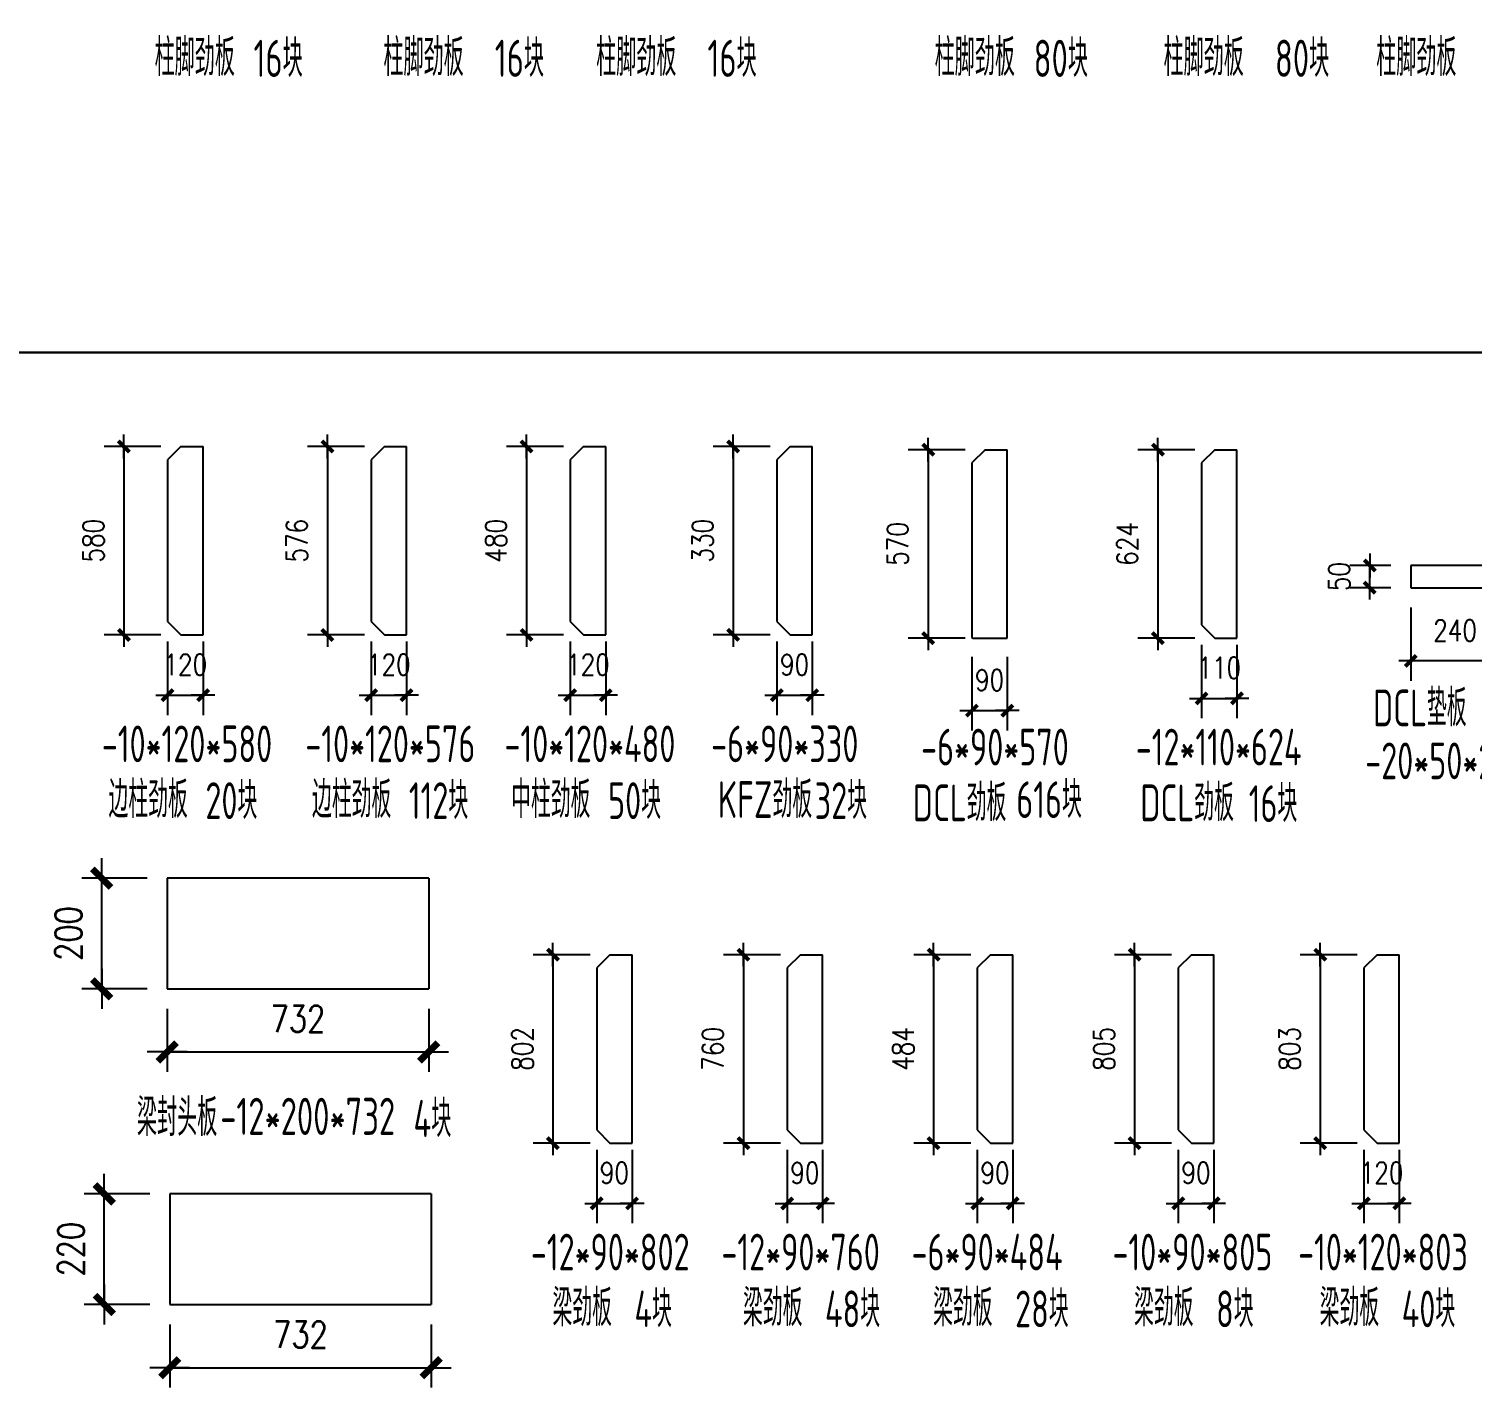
# Model space of a CAD drawing. Header units: millimetres. Extents: x 2451220 to 4527627, y -5186613 to -1639140.
# Drawn here: x 2457822 to 2464344, y -1691751 to -1685558 of the extents above; entities that cross this region are included whole.
import ezdxf

# ---------------------------------------------------------------- set-up
doc = ezdxf.new("R2010")
doc.units = ezdxf.units.MM
doc.header["$LTSCALE"] = 1000
doc.header["$PDMODE"] = 34
doc.layers.add('钢架', color=7, linetype='Continuous', lineweight=25)
doc.styles.add('DIM_FONT', font='simplex.shx', dxfattribs={"width": 0.8, "bigfont": 'hztxt.shx'})
doc.styles.add('hz', font='gbenor.shx', dxfattribs={"width": 0.75, "height": 100, "bigfont": 'gbcbig.shx'})
doc.dimstyles.new('WGH(2)', dxfattribs={"dimscale": 1.2, "dimtxt": 100, "dimasz": 0.5, "dimexe": 75, "dimexo": 75, "dimgap": 75, "dimtad": 1, "dimdec": 0, "dimlfac": 0.5, "dimzin": 0, "dimdsep": 46, "dimtxsty": 'DIM_FONT', "dimblk1": '_DIMX', "dimblk2": '_DIMX', "dimsah": 1, "dimcen": 0.09, "dimclrd": 3, "dimclre": 3, "dimclrt": 7, "dimadec": 0, "dimazin": 0, "dimtfac": 1, "dimtdec": 0, "dimtix": 1, "dimtmove": 2, "dimatfit": 3, "dimldrblk": '_DIMX', "dimfxl": 1, "dimtolj": 1, "dimtzin": 0, "dimarcsym": 0})

# ---------------------------------------------------------------- blocks, each defined once
blk = doc.blocks.new('_DIMX')
blk.add_line((-150, 0), (150, 0))
at = {"const_width": 50}
blk.add_lwpolyline([(-70, -70), (70, 70)], dxfattribs=at)
blk = doc.blocks.new('*D115')
at = {"color": 3, "lineweight": -2}
for p, q in [((2458419, -1687445.1), (2458161.5, -1687445.1)), ((2458251.5, -1687445.4), (2458251.5, -1688296.7)), ((2458419, -1688297.1), (2458161.5, -1688297.1))]:
    blk.add_line(p, q, dxfattribs=at)
at = {"layer": 'Defpoints', "color": 0}
for p in [(2458509, -1687445.1), (2458251.5, -1688297.1), (2458509, -1688297.1)]:
    blk.add_point(p, dxfattribs=at)
at = {"color": 3, "lineweight": -2, "xscale": 0.36, "yscale": 0.36, "zscale": 0.36}
for p, rotation in [((2458251.5, -1687445.1), 90), ((2458251.5, -1688297.1), 270)]:
    blk.add_blockref('_DIMX', p, dxfattribs=dict(at, rotation=rotation))
at = {"color": 7, "insert": (2458113.5, -1687871.1), "char_height": 96, "attachment_point": 5, "rotation": 90, "style": 'DIM_FONT'}
blk.add_mtext('\\A1;580', dxfattribs=at)
blk = doc.blocks.new('*D1252')
at = {"color": 3, "lineweight": -2}
for p, q in [((2458449, -1688327.1), (2458449, -1688659.4)), ((2458609, -1688327.1), (2458609, -1688659.4)), ((2458448.7, -1688569.4), (2458448.3, -1688569.4)), ((2458449, -1688569.4), (2458609, -1688569.4)), ((2458609.4, -1688569.4), (2458609.8, -1688569.4))]:
    blk.add_line(p, q, dxfattribs=at)
at = {"layer": 'Defpoints', "color": 0}
for p in [(2458449, -1688237.1), (2458609, -1688237.1), (2458609, -1688569.4)]:
    blk.add_point(p, dxfattribs=at)
at = {"color": 3, "lineweight": -2, "xscale": 0.36, "yscale": 0.36, "zscale": 0.36}
blk.add_blockref('_DIMX', (2458449, -1688569.4), dxfattribs=at)
at = {"color": 3, "lineweight": -2, "xscale": 0.36, "yscale": 0.36, "zscale": 0.36, "rotation": 180}
blk.add_blockref('_DIMX', (2458609, -1688569.4), dxfattribs=at)
at = {"color": 7, "insert": (2458529, -1688431.4), "char_height": 96, "attachment_point": 5, "style": 'DIM_FONT'}
blk.add_mtext('\\A1;120', dxfattribs=at)
blk = doc.blocks.new('*D116')
at = {"color": 3, "lineweight": -2}
for p, q in [((2459338.5, -1687445.1), (2459081, -1687445.1)), ((2459171, -1687445.4), (2459171, -1688296.7)), ((2459338.5, -1688297.1), (2459081, -1688297.1))]:
    blk.add_line(p, q, dxfattribs=at)
at = {"layer": 'Defpoints', "color": 0}
for p in [(2459428.5, -1687445.1), (2459171, -1688297.1), (2459428.5, -1688297.1)]:
    blk.add_point(p, dxfattribs=at)
at = {"color": 3, "lineweight": -2, "xscale": 0.36, "yscale": 0.36, "zscale": 0.36}
for p, rotation in [((2459171, -1687445.1), 90), ((2459171, -1688297.1), 270)]:
    blk.add_blockref('_DIMX', p, dxfattribs=dict(at, rotation=rotation))
at = {"color": 7, "insert": (2459033, -1687871.1), "char_height": 96, "attachment_point": 5, "rotation": 90, "style": 'DIM_FONT'}
blk.add_mtext('\\A1;576', dxfattribs=at)
blk = doc.blocks.new('*D1253')
at = {"color": 3, "lineweight": -2}
for p, q in [((2459368.5, -1688327.1), (2459368.5, -1688659.4)), ((2459528.5, -1688327.1), (2459528.5, -1688659.4)), ((2459368.1, -1688569.4), (2459367.8, -1688569.4)), ((2459368.5, -1688569.4), (2459528.5, -1688569.4)), ((2459528.8, -1688569.4), (2459529.2, -1688569.4))]:
    blk.add_line(p, q, dxfattribs=at)
at = {"layer": 'Defpoints', "color": 0}
for p in [(2459368.5, -1688237.1), (2459528.5, -1688237.1), (2459528.5, -1688569.4)]:
    blk.add_point(p, dxfattribs=at)
at = {"color": 3, "lineweight": -2, "xscale": 0.36, "yscale": 0.36, "zscale": 0.36}
blk.add_blockref('_DIMX', (2459368.5, -1688569.4), dxfattribs=at)
at = {"color": 3, "lineweight": -2, "xscale": 0.36, "yscale": 0.36, "zscale": 0.36, "rotation": 180}
blk.add_blockref('_DIMX', (2459528.5, -1688569.4), dxfattribs=at)
at = {"color": 7, "insert": (2459448.5, -1688431.4), "char_height": 96, "attachment_point": 5, "style": 'DIM_FONT'}
blk.add_mtext('\\A1;120', dxfattribs=at)
blk = doc.blocks.new('*D117')
at = {"color": 3, "lineweight": -2}
for p, q in [((2460238.4, -1687445.1), (2459980.9, -1687445.1)), ((2460070.9, -1687445.4), (2460070.9, -1688296.7)), ((2460238.4, -1688297.1), (2459980.9, -1688297.1))]:
    blk.add_line(p, q, dxfattribs=at)
at = {"layer": 'Defpoints', "color": 0}
for p in [(2460328.4, -1687445.1), (2460070.9, -1688297.1), (2460328.4, -1688297.1)]:
    blk.add_point(p, dxfattribs=at)
at = {"color": 3, "lineweight": -2, "xscale": 0.36, "yscale": 0.36, "zscale": 0.36}
for p, rotation in [((2460070.9, -1687445.1), 90), ((2460070.9, -1688297.1), 270)]:
    blk.add_blockref('_DIMX', p, dxfattribs=dict(at, rotation=rotation))
at = {"color": 7, "insert": (2459932.9, -1687871.1), "char_height": 96, "attachment_point": 5, "rotation": 90, "style": 'DIM_FONT'}
blk.add_mtext('\\A1;480', dxfattribs=at)
blk = doc.blocks.new('*D1254')
at = {"color": 3, "lineweight": -2}
for p, q in [((2460268.4, -1688327.1), (2460268.4, -1688659.4)), ((2460428.4, -1688327.1), (2460428.4, -1688659.4)), ((2460268.1, -1688569.4), (2460267.7, -1688569.4)), ((2460268.4, -1688569.4), (2460428.4, -1688569.4)), ((2460428.8, -1688569.4), (2460429.1, -1688569.4))]:
    blk.add_line(p, q, dxfattribs=at)
at = {"layer": 'Defpoints', "color": 0}
for p in [(2460268.4, -1688237.1), (2460428.4, -1688237.1), (2460428.4, -1688569.4)]:
    blk.add_point(p, dxfattribs=at)
at = {"color": 3, "lineweight": -2, "xscale": 0.36, "yscale": 0.36, "zscale": 0.36}
blk.add_blockref('_DIMX', (2460268.4, -1688569.4), dxfattribs=at)
at = {"color": 3, "lineweight": -2, "xscale": 0.36, "yscale": 0.36, "zscale": 0.36, "rotation": 180}
blk.add_blockref('_DIMX', (2460428.4, -1688569.4), dxfattribs=at)
at = {"color": 7, "insert": (2460348.4, -1688431.4), "char_height": 96, "attachment_point": 5, "style": 'DIM_FONT'}
blk.add_mtext('\\A1;120', dxfattribs=at)
blk = doc.blocks.new('*D118')
at = {"color": 3, "lineweight": -2}
for p, q in [((2461172.1, -1687445.1), (2460914.6, -1687445.1)), ((2461004.6, -1687445.4), (2461004.6, -1688296.7)), ((2461172.1, -1688297.1), (2460914.6, -1688297.1))]:
    blk.add_line(p, q, dxfattribs=at)
at = {"layer": 'Defpoints', "color": 0}
for p in [(2461262.1, -1687445.1), (2461004.6, -1688297.1), (2461262.1, -1688297.1)]:
    blk.add_point(p, dxfattribs=at)
at = {"color": 3, "lineweight": -2, "xscale": 0.36, "yscale": 0.36, "zscale": 0.36}
for p, rotation in [((2461004.6, -1687445.1), 90), ((2461004.6, -1688297.1), 270)]:
    blk.add_blockref('_DIMX', p, dxfattribs=dict(at, rotation=rotation))
at = {"color": 7, "insert": (2460866.6, -1687871.1), "char_height": 96, "attachment_point": 5, "rotation": 90, "style": 'DIM_FONT'}
blk.add_mtext('\\A1;330', dxfattribs=at)
blk = doc.blocks.new('*D1255')
at = {"color": 3, "lineweight": -2}
for p, q in [((2461202.1, -1688327.1), (2461202.1, -1688659.4)), ((2461362.1, -1688327.1), (2461362.1, -1688659.4)), ((2461201.7, -1688569.4), (2461201.4, -1688569.4)), ((2461202.1, -1688569.4), (2461362.1, -1688569.4)), ((2461362.5, -1688569.4), (2461362.8, -1688569.4))]:
    blk.add_line(p, q, dxfattribs=at)
at = {"layer": 'Defpoints', "color": 0}
for p in [(2461202.1, -1688237.1), (2461362.1, -1688237.1), (2461362.1, -1688569.4)]:
    blk.add_point(p, dxfattribs=at)
at = {"color": 3, "lineweight": -2, "xscale": 0.36, "yscale": 0.36, "zscale": 0.36}
blk.add_blockref('_DIMX', (2461202.1, -1688569.4), dxfattribs=at)
at = {"color": 3, "lineweight": -2, "xscale": 0.36, "yscale": 0.36, "zscale": 0.36, "rotation": 180}
blk.add_blockref('_DIMX', (2461362.1, -1688569.4), dxfattribs=at)
at = {"color": 7, "insert": (2461282.1, -1688431.4), "char_height": 96, "attachment_point": 5, "style": 'DIM_FONT'}
blk.add_mtext('\\A1;90', dxfattribs=at)
blk = doc.blocks.new('*D119')
at = {"color": 3, "lineweight": -2}
for p, q in [((2462053.3, -1687459.7), (2461795.8, -1687459.7)), ((2461885.8, -1687460.1), (2461885.8, -1688311.4)), ((2462053.3, -1688311.7), (2461795.8, -1688311.7))]:
    blk.add_line(p, q, dxfattribs=at)
at = {"layer": 'Defpoints', "color": 0}
for p in [(2462143.3, -1687459.7), (2461885.8, -1688311.7), (2462143.3, -1688311.7)]:
    blk.add_point(p, dxfattribs=at)
at = {"color": 3, "lineweight": -2, "xscale": 0.36, "yscale": 0.36, "zscale": 0.36}
for p, rotation in [((2461885.8, -1687459.7), 90), ((2461885.8, -1688311.7), 270)]:
    blk.add_blockref('_DIMX', p, dxfattribs=dict(at, rotation=rotation))
at = {"color": 7, "insert": (2461747.8, -1687885.7), "char_height": 96, "attachment_point": 5, "rotation": 90, "style": 'DIM_FONT'}
blk.add_mtext('\\A1;570', dxfattribs=at)
blk = doc.blocks.new('*D1256')
at = {"color": 3, "lineweight": -2}
for p, q in [((2462083.3, -1688396.7), (2462083.3, -1688729)), ((2462243.3, -1688396.7), (2462243.3, -1688729)), ((2462082.9, -1688639), (2462082.6, -1688639)), ((2462083.3, -1688639), (2462243.3, -1688639)), ((2462243.7, -1688639), (2462244, -1688639))]:
    blk.add_line(p, q, dxfattribs=at)
at = {"layer": 'Defpoints', "color": 0}
for p in [(2462083.3, -1688306.7), (2462243.3, -1688306.7), (2462243.3, -1688639)]:
    blk.add_point(p, dxfattribs=at)
at = {"color": 3, "lineweight": -2, "xscale": 0.36, "yscale": 0.36, "zscale": 0.36}
blk.add_blockref('_DIMX', (2462083.3, -1688639), dxfattribs=at)
at = {"color": 3, "lineweight": -2, "xscale": 0.36, "yscale": 0.36, "zscale": 0.36, "rotation": 180}
blk.add_blockref('_DIMX', (2462243.3, -1688639), dxfattribs=at)
at = {"color": 7, "insert": (2462163.3, -1688501), "char_height": 96, "attachment_point": 5, "style": 'DIM_FONT'}
blk.add_mtext('\\A1;90', dxfattribs=at)
blk = doc.blocks.new('*D120')
at = {"color": 3, "lineweight": -2}
for p, q in [((2463091.1, -1687459.7), (2462833.6, -1687459.7)), ((2462923.6, -1687460.1), (2462923.6, -1688311.4)), ((2463091.1, -1688311.7), (2462833.6, -1688311.7))]:
    blk.add_line(p, q, dxfattribs=at)
at = {"layer": 'Defpoints', "color": 0}
for p in [(2463181.1, -1687459.7), (2462923.6, -1688311.7), (2463181.1, -1688311.7)]:
    blk.add_point(p, dxfattribs=at)
at = {"color": 3, "lineweight": -2, "xscale": 0.36, "yscale": 0.36, "zscale": 0.36}
for p, rotation in [((2462923.6, -1687459.7), 90), ((2462923.6, -1688311.7), 270)]:
    blk.add_blockref('_DIMX', p, dxfattribs=dict(at, rotation=rotation))
at = {"color": 7, "insert": (2462785.6, -1687885.7), "char_height": 96, "attachment_point": 5, "rotation": 90, "style": 'DIM_FONT'}
blk.add_mtext('\\A1;624', dxfattribs=at)
blk = doc.blocks.new('*D1257')
at = {"color": 3, "lineweight": -2}
for p, q in [((2463121.1, -1688341.7), (2463121.1, -1688674)), ((2463281.1, -1688341.7), (2463281.1, -1688674)), ((2463120.7, -1688584), (2463120.3, -1688584)), ((2463121.1, -1688584), (2463281.1, -1688584)), ((2463281.4, -1688584), (2463281.8, -1688584))]:
    blk.add_line(p, q, dxfattribs=at)
at = {"layer": 'Defpoints', "color": 0}
for p in [(2463121.1, -1688251.7), (2463281.1, -1688251.7), (2463281.1, -1688584)]:
    blk.add_point(p, dxfattribs=at)
at = {"color": 3, "lineweight": -2, "xscale": 0.36, "yscale": 0.36, "zscale": 0.36}
blk.add_blockref('_DIMX', (2463121.1, -1688584), dxfattribs=at)
at = {"color": 3, "lineweight": -2, "xscale": 0.36, "yscale": 0.36, "zscale": 0.36, "rotation": 180}
blk.add_blockref('_DIMX', (2463281.1, -1688584), dxfattribs=at)
at = {"color": 7, "insert": (2463201.1, -1688446), "char_height": 96, "attachment_point": 5, "style": 'DIM_FONT'}
blk.add_mtext('\\A1;110', dxfattribs=at)
blk = doc.blocks.new('*D1258')
at = {"color": 3, "lineweight": -2}
for p, q in [((2463976.6, -1687983.5), (2463791.2, -1687983.5)), ((2463881.2, -1687983.2), (2463881.2, -1687982.8)), ((2463881.2, -1688083.5), (2463881.2, -1687983.5)), ((2463976.6, -1688083.5), (2463791.2, -1688083.5)), ((2463881.2, -1688083.9), (2463881.2, -1688084.2))]:
    blk.add_line(p, q, dxfattribs=at)
at = {"layer": 'Defpoints', "color": 0}
for p in [(2463881.2, -1687983.5), (2464066.6, -1687983.5), (2464066.6, -1688083.5)]:
    blk.add_point(p, dxfattribs=at)
at = {"color": 3, "lineweight": -2, "xscale": 0.36, "yscale": 0.36, "zscale": 0.36}
for p, rotation in [((2463881.2, -1687983.5), 270), ((2463881.2, -1688083.5), 90)]:
    blk.add_blockref('_DIMX', p, dxfattribs=dict(at, rotation=rotation))
at = {"color": 7, "insert": (2463743.2, -1688033.5), "char_height": 96, "attachment_point": 5, "rotation": 90, "style": 'DIM_FONT'}
blk.add_mtext('\\A1;50', dxfattribs=at)
blk = doc.blocks.new('*D1259')
at = {"color": 3, "lineweight": -2}
for p, q in [((2464066.6, -1688173.5), (2464066.6, -1688504.8)), ((2464466.6, -1688173.5), (2464466.6, -1688504.8)), ((2464466.3, -1688414.8), (2464067, -1688414.8))]:
    blk.add_line(p, q, dxfattribs=at)
at = {"layer": 'Defpoints', "color": 0}
for p in [(2464066.6, -1688083.5), (2464466.6, -1688083.5), (2464066.6, -1688414.8)]:
    blk.add_point(p, dxfattribs=at)
at = {"color": 3, "lineweight": -2, "xscale": 0.36, "yscale": 0.36, "zscale": 0.36, "rotation": 180}
blk.add_blockref('_DIMX', (2464066.6, -1688414.8), dxfattribs=at)
at = {"color": 3, "lineweight": -2, "xscale": 0.36, "yscale": 0.36, "zscale": 0.36}
blk.add_blockref('_DIMX', (2464466.6, -1688414.8), dxfattribs=at)
at = {"color": 7, "insert": (2464266.6, -1688276.8), "char_height": 96, "attachment_point": 5, "style": 'DIM_FONT'}
blk.add_mtext('\\A1;240', dxfattribs=at)
blk = doc.blocks.new('*D149')
at = {"color": 3, "lineweight": -2}
for p, q in [((2460357.7, -1689742.3), (2460100.2, -1689742.3)), ((2460190.2, -1689742.7), (2460190.2, -1690594)), ((2460357.7, -1690594.3), (2460100.2, -1690594.3))]:
    blk.add_line(p, q, dxfattribs=at)
at = {"layer": 'Defpoints', "color": 0}
for p in [(2460447.7, -1689742.3), (2460190.2, -1690594.3), (2460447.7, -1690594.3)]:
    blk.add_point(p, dxfattribs=at)
at = {"color": 3, "lineweight": -2, "xscale": 0.36, "yscale": 0.36, "zscale": 0.36}
for p, rotation in [((2460190.2, -1689742.3), 90), ((2460190.2, -1690594.3), 270)]:
    blk.add_blockref('_DIMX', p, dxfattribs=dict(at, rotation=rotation))
at = {"color": 7, "insert": (2460052.2, -1690168.3), "char_height": 96, "attachment_point": 5, "rotation": 90, "style": 'DIM_FONT'}
blk.add_mtext('\\A1;802', dxfattribs=at)
blk = doc.blocks.new('*D1341')
at = {"color": 3, "lineweight": -2}
for p, q in [((2460387.7, -1690624.3), (2460387.7, -1690956.6)), ((2460547.7, -1690624.3), (2460547.7, -1690956.6)), ((2460387.3, -1690866.6), (2460387, -1690866.6)), ((2460387.7, -1690866.6), (2460547.7, -1690866.6)), ((2460548, -1690866.6), (2460548.4, -1690866.6))]:
    blk.add_line(p, q, dxfattribs=at)
at = {"layer": 'Defpoints', "color": 0}
for p in [(2460387.7, -1690534.3), (2460547.7, -1690534.3), (2460547.7, -1690866.6)]:
    blk.add_point(p, dxfattribs=at)
at = {"color": 3, "lineweight": -2, "xscale": 0.36, "yscale": 0.36, "zscale": 0.36}
blk.add_blockref('_DIMX', (2460387.7, -1690866.6), dxfattribs=at)
at = {"color": 3, "lineweight": -2, "xscale": 0.36, "yscale": 0.36, "zscale": 0.36, "rotation": 180}
blk.add_blockref('_DIMX', (2460547.7, -1690866.6), dxfattribs=at)
at = {"color": 7, "insert": (2460467.7, -1690728.6), "char_height": 96, "attachment_point": 5, "style": 'DIM_FONT'}
blk.add_mtext('\\A1;90', dxfattribs=at)
blk = doc.blocks.new('*D1342')
at = {"color": 3, "lineweight": -2}
for p, q in [((2458446.7, -1689986.6), (2458446.7, -1690272.1)), ((2459628.7, -1689986.6), (2459628.7, -1690272.1)), ((2458447.3, -1690182.1), (2459628.1, -1690182.1))]:
    blk.add_line(p, q, dxfattribs=at)
at = {"layer": 'Defpoints', "color": 0}
for p in [(2458446.7, -1689896.6), (2459628.7, -1689896.6), (2459628.7, -1690182.1)]:
    blk.add_point(p, dxfattribs=at)
at = {"color": 3, "lineweight": -2, "xscale": 0.6, "yscale": 0.6, "zscale": 0.6, "rotation": 180}
blk.add_blockref('_DIMX', (2458446.7, -1690182.1), dxfattribs=at)
at = {"color": 3, "lineweight": -2, "xscale": 0.6, "yscale": 0.6, "zscale": 0.6}
blk.add_blockref('_DIMX', (2459628.7, -1690182.1), dxfattribs=at)
at = {"color": 7, "insert": (2459037.7, -1690032.1), "char_height": 120, "attachment_point": 5, "style": 'DIM_FONT'}
blk.add_mtext('\\A1;732', dxfattribs=at)
blk = doc.blocks.new('*D1343')
at = {"color": 3, "lineweight": -2}
for p, q in [((2458356.7, -1689396.6), (2458061, -1689396.6)), ((2458151, -1689896), (2458151, -1689397.2)), ((2458356.7, -1689896.6), (2458061, -1689896.6))]:
    blk.add_line(p, q, dxfattribs=at)
at = {"layer": 'Defpoints', "color": 0}
for p in [(2458151, -1689396.6), (2458446.7, -1689396.6), (2458446.7, -1689896.6)]:
    blk.add_point(p, dxfattribs=at)
at = {"color": 3, "lineweight": -2, "xscale": 0.6, "yscale": 0.6, "zscale": 0.6}
for p, rotation in [((2458151, -1689396.6), 90), ((2458151, -1689896.6), 270)]:
    blk.add_blockref('_DIMX', p, dxfattribs=dict(at, rotation=rotation))
at = {"color": 7, "insert": (2458001, -1689646.6), "char_height": 120, "attachment_point": 5, "rotation": 90, "style": 'DIM_FONT'}
blk.add_mtext('\\A1;200', dxfattribs=at)
blk = doc.blocks.new('*D1344')
at = {"color": 3, "lineweight": -2}
for p, q in [((2458458.3, -1691413.6), (2458458.3, -1691699.1)), ((2459640.3, -1691413.6), (2459640.3, -1691699.1)), ((2458458.9, -1691609.1), (2459639.7, -1691609.1))]:
    blk.add_line(p, q, dxfattribs=at)
at = {"layer": 'Defpoints', "color": 0}
for p in [(2458458.3, -1691323.6), (2459640.3, -1691323.6), (2459640.3, -1691609.1)]:
    blk.add_point(p, dxfattribs=at)
at = {"color": 3, "lineweight": -2, "xscale": 0.6, "yscale": 0.6, "zscale": 0.6, "rotation": 180}
blk.add_blockref('_DIMX', (2458458.3, -1691609.1), dxfattribs=at)
at = {"color": 3, "lineweight": -2, "xscale": 0.6, "yscale": 0.6, "zscale": 0.6}
blk.add_blockref('_DIMX', (2459640.3, -1691609.1), dxfattribs=at)
at = {"color": 7, "insert": (2459049.3, -1691459.1), "char_height": 120, "attachment_point": 5, "style": 'DIM_FONT'}
blk.add_mtext('\\A1;732', dxfattribs=at)
blk = doc.blocks.new('*D1345')
at = {"color": 3, "lineweight": -2}
for p, q in [((2458368.3, -1690823.6), (2458072.6, -1690823.6)), ((2458162.6, -1691323), (2458162.6, -1690824.2)), ((2458368.3, -1691323.6), (2458072.6, -1691323.6))]:
    blk.add_line(p, q, dxfattribs=at)
at = {"layer": 'Defpoints', "color": 0}
for p in [(2458162.6, -1690823.6), (2458458.3, -1690823.6), (2458458.3, -1691323.6)]:
    blk.add_point(p, dxfattribs=at)
at = {"color": 3, "lineweight": -2, "xscale": 0.6, "yscale": 0.6, "zscale": 0.6}
for p, rotation in [((2458162.6, -1690823.6), 90), ((2458162.6, -1691323.6), 270)]:
    blk.add_blockref('_DIMX', p, dxfattribs=dict(at, rotation=rotation))
at = {"color": 7, "insert": (2458012.6, -1691073.6), "char_height": 120, "attachment_point": 5, "rotation": 90, "style": 'DIM_FONT'}
blk.add_mtext('\\A1;220', dxfattribs=at)
blk = doc.blocks.new('*D150')
at = {"color": 3, "lineweight": -2}
for p, q in [((2461218.6, -1689742.3), (2460961.1, -1689742.3)), ((2461051.1, -1689742.7), (2461051.1, -1690594)), ((2461218.6, -1690594.3), (2460961.1, -1690594.3))]:
    blk.add_line(p, q, dxfattribs=at)
at = {"layer": 'Defpoints', "color": 0}
for p in [(2461308.6, -1689742.3), (2461051.1, -1690594.3), (2461308.6, -1690594.3)]:
    blk.add_point(p, dxfattribs=at)
at = {"color": 3, "lineweight": -2, "xscale": 0.36, "yscale": 0.36, "zscale": 0.36}
for p, rotation in [((2461051.1, -1689742.3), 90), ((2461051.1, -1690594.3), 270)]:
    blk.add_blockref('_DIMX', p, dxfattribs=dict(at, rotation=rotation))
at = {"color": 7, "insert": (2460913.1, -1690168.3), "char_height": 96, "attachment_point": 5, "rotation": 90, "style": 'DIM_FONT'}
blk.add_mtext('\\A1;760', dxfattribs=at)
blk = doc.blocks.new('*D1346')
at = {"color": 3, "lineweight": -2}
for p, q in [((2461248.6, -1690624.3), (2461248.6, -1690956.6)), ((2461408.6, -1690624.3), (2461408.6, -1690956.6)), ((2461248.2, -1690866.6), (2461247.9, -1690866.6)), ((2461248.6, -1690866.6), (2461408.6, -1690866.6)), ((2461408.9, -1690866.6), (2461409.3, -1690866.6))]:
    blk.add_line(p, q, dxfattribs=at)
at = {"layer": 'Defpoints', "color": 0}
for p in [(2461248.6, -1690534.3), (2461408.6, -1690534.3), (2461408.6, -1690866.6)]:
    blk.add_point(p, dxfattribs=at)
at = {"color": 3, "lineweight": -2, "xscale": 0.36, "yscale": 0.36, "zscale": 0.36}
blk.add_blockref('_DIMX', (2461248.6, -1690866.6), dxfattribs=at)
at = {"color": 3, "lineweight": -2, "xscale": 0.36, "yscale": 0.36, "zscale": 0.36, "rotation": 180}
blk.add_blockref('_DIMX', (2461408.6, -1690866.6), dxfattribs=at)
at = {"color": 7, "insert": (2461328.6, -1690728.6), "char_height": 96, "attachment_point": 5, "style": 'DIM_FONT'}
blk.add_mtext('\\A1;90', dxfattribs=at)
blk = doc.blocks.new('*D153')
at = {"color": 3, "lineweight": -2}
for p, q in [((2462077.7, -1689742.3), (2461820.2, -1689742.3)), ((2461910.2, -1689742.7), (2461910.2, -1690594)), ((2462077.7, -1690594.3), (2461820.2, -1690594.3))]:
    blk.add_line(p, q, dxfattribs=at)
at = {"layer": 'Defpoints', "color": 0}
for p in [(2462167.7, -1689742.3), (2461910.2, -1690594.3), (2462167.7, -1690594.3)]:
    blk.add_point(p, dxfattribs=at)
at = {"color": 3, "lineweight": -2, "xscale": 0.36, "yscale": 0.36, "zscale": 0.36}
for p, rotation in [((2461910.2, -1689742.3), 90), ((2461910.2, -1690594.3), 270)]:
    blk.add_blockref('_DIMX', p, dxfattribs=dict(at, rotation=rotation))
at = {"color": 7, "insert": (2461772.2, -1690168.3), "char_height": 96, "attachment_point": 5, "rotation": 90, "style": 'DIM_FONT'}
blk.add_mtext('\\A1;484', dxfattribs=at)
blk = doc.blocks.new('*D1349')
at = {"color": 3, "lineweight": -2}
for p, q in [((2462107.7, -1690624.3), (2462107.7, -1690956.6)), ((2462267.7, -1690624.3), (2462267.7, -1690956.6)), ((2462107.4, -1690866.6), (2462107, -1690866.6)), ((2462107.7, -1690866.6), (2462267.7, -1690866.6)), ((2462268.1, -1690866.6), (2462268.5, -1690866.6))]:
    blk.add_line(p, q, dxfattribs=at)
at = {"layer": 'Defpoints', "color": 0}
for p in [(2462107.7, -1690534.3), (2462267.7, -1690534.3), (2462267.7, -1690866.6)]:
    blk.add_point(p, dxfattribs=at)
at = {"color": 3, "lineweight": -2, "xscale": 0.36, "yscale": 0.36, "zscale": 0.36}
blk.add_blockref('_DIMX', (2462107.7, -1690866.6), dxfattribs=at)
at = {"color": 3, "lineweight": -2, "xscale": 0.36, "yscale": 0.36, "zscale": 0.36, "rotation": 180}
blk.add_blockref('_DIMX', (2462267.7, -1690866.6), dxfattribs=at)
at = {"color": 7, "insert": (2462187.7, -1690728.6), "char_height": 96, "attachment_point": 5, "style": 'DIM_FONT'}
blk.add_mtext('\\A1;90', dxfattribs=at)
blk = doc.blocks.new('*D154')
at = {"color": 3, "lineweight": -2}
for p, q in [((2462985.8, -1689742.3), (2462728.3, -1689742.3)), ((2462818.3, -1689742.7), (2462818.3, -1690594)), ((2462985.8, -1690594.3), (2462728.3, -1690594.3))]:
    blk.add_line(p, q, dxfattribs=at)
at = {"layer": 'Defpoints', "color": 0}
for p in [(2463075.8, -1689742.3), (2462818.3, -1690594.3), (2463075.8, -1690594.3)]:
    blk.add_point(p, dxfattribs=at)
at = {"color": 3, "lineweight": -2, "xscale": 0.36, "yscale": 0.36, "zscale": 0.36}
for p, rotation in [((2462818.3, -1689742.3), 90), ((2462818.3, -1690594.3), 270)]:
    blk.add_blockref('_DIMX', p, dxfattribs=dict(at, rotation=rotation))
at = {"color": 7, "insert": (2462680.3, -1690168.3), "char_height": 96, "attachment_point": 5, "rotation": 90, "style": 'DIM_FONT'}
blk.add_mtext('\\A1;805', dxfattribs=at)
blk = doc.blocks.new('*D1350')
at = {"color": 3, "lineweight": -2}
for p, q in [((2463015.8, -1690624.3), (2463015.8, -1690956.6)), ((2463175.8, -1690624.3), (2463175.8, -1690956.6)), ((2463015.5, -1690866.6), (2463015.1, -1690866.6)), ((2463015.8, -1690866.6), (2463175.8, -1690866.6)), ((2463176.2, -1690866.6), (2463176.6, -1690866.6))]:
    blk.add_line(p, q, dxfattribs=at)
at = {"layer": 'Defpoints', "color": 0}
for p in [(2463015.8, -1690534.3), (2463175.8, -1690534.3), (2463175.8, -1690866.6)]:
    blk.add_point(p, dxfattribs=at)
at = {"color": 3, "lineweight": -2, "xscale": 0.36, "yscale": 0.36, "zscale": 0.36}
blk.add_blockref('_DIMX', (2463015.8, -1690866.6), dxfattribs=at)
at = {"color": 3, "lineweight": -2, "xscale": 0.36, "yscale": 0.36, "zscale": 0.36, "rotation": 180}
blk.add_blockref('_DIMX', (2463175.8, -1690866.6), dxfattribs=at)
at = {"color": 7, "insert": (2463095.8, -1690728.6), "char_height": 96, "attachment_point": 5, "style": 'DIM_FONT'}
blk.add_mtext('\\A1;90', dxfattribs=at)
blk = doc.blocks.new('*D155')
at = {"color": 3, "lineweight": -2}
for p, q in [((2463824.6, -1689742.3), (2463567.1, -1689742.3)), ((2463657.1, -1689742.7), (2463657.1, -1690594)), ((2463824.6, -1690594.3), (2463567.1, -1690594.3))]:
    blk.add_line(p, q, dxfattribs=at)
at = {"layer": 'Defpoints', "color": 0}
for p in [(2463914.6, -1689742.3), (2463657.1, -1690594.3), (2463914.6, -1690594.3)]:
    blk.add_point(p, dxfattribs=at)
at = {"color": 3, "lineweight": -2, "xscale": 0.36, "yscale": 0.36, "zscale": 0.36}
for p, rotation in [((2463657.1, -1689742.3), 90), ((2463657.1, -1690594.3), 270)]:
    blk.add_blockref('_DIMX', p, dxfattribs=dict(at, rotation=rotation))
at = {"color": 7, "insert": (2463519.1, -1690168.3), "char_height": 96, "attachment_point": 5, "rotation": 90, "style": 'DIM_FONT'}
blk.add_mtext('\\A1;803', dxfattribs=at)
blk = doc.blocks.new('*D1351')
at = {"color": 3, "lineweight": -2}
for p, q in [((2463854.6, -1690624.3), (2463854.6, -1690956.6)), ((2464014.6, -1690624.3), (2464014.6, -1690956.6)), ((2463854.3, -1690866.6), (2463853.9, -1690866.6)), ((2463854.6, -1690866.6), (2464014.6, -1690866.6)), ((2464015, -1690866.6), (2464015.3, -1690866.6))]:
    blk.add_line(p, q, dxfattribs=at)
at = {"layer": 'Defpoints', "color": 0}
for p in [(2463854.6, -1690534.3), (2464014.6, -1690534.3), (2464014.6, -1690866.6)]:
    blk.add_point(p, dxfattribs=at)
at = {"color": 3, "lineweight": -2, "xscale": 0.36, "yscale": 0.36, "zscale": 0.36}
blk.add_blockref('_DIMX', (2463854.6, -1690866.6), dxfattribs=at)
at = {"color": 3, "lineweight": -2, "xscale": 0.36, "yscale": 0.36, "zscale": 0.36, "rotation": 180}
blk.add_blockref('_DIMX', (2464014.6, -1690866.6), dxfattribs=at)
at = {"color": 7, "insert": (2463934.6, -1690728.6), "char_height": 96, "attachment_point": 5, "style": 'DIM_FONT'}
blk.add_mtext('\\A1;120', dxfattribs=at)

msp = doc.modelspace()

# ---------------------------------------------------------------- linework, layer by layer
at = {"color": 0}
for p, q in [((2458509, -1687445.1), (2458449, -1687505.1)), ((2458609, -1688297.1), (2458609, -1687445.1)), ((2459428.5, -1687445.1), (2459368.5, -1687505.1)), ((2459528.5, -1688297.1), (2459528.5, -1687445.1)), ((2460328.4, -1687445.1), (2460268.4, -1687505.1)), ((2460428.4, -1688297.1), (2460428.4, -1687445.1)), ((2461262.1, -1687445.1), (2461202.1, -1687505.1)), ((2461362.1, -1688297.1), (2461362.1, -1687445.1)), ((2462143.3, -1687459.7), (2462083.3, -1687519.7)), ((2462243.3, -1688311.7), (2462243.3, -1687459.7)), ((2463181.1, -1687459.7), (2463121.1, -1687519.7)), ((2463281.1, -1688311.7), (2463281.1, -1687459.7)), ((2458449, -1687505.1), (2458449, -1688237.1)), ((2459368.5, -1687505.1), (2459368.5, -1688237.1)), ((2460268.4, -1687505.1), (2460268.4, -1688237.1)), ((2461202.1, -1687505.1), (2461202.1, -1688237.1)), ((2462083.3, -1687519.7), (2462083.3, -1688306.7)), ((2463121.1, -1687519.7), (2463121.1, -1688251.7)), ((2458449, -1688237.1), (2458509, -1688297.1)), ((2459368.5, -1688237.1), (2459428.5, -1688297.1)), ((2460268.4, -1688237.1), (2460328.4, -1688297.1)), ((2461202.1, -1688237.1), (2461262.1, -1688297.1)), ((2463121.1, -1688251.7), (2463181.1, -1688311.7)), ((2458509, -1688297.1), (2458609, -1688297.1)), ((2459428.5, -1688297.1), (2459528.5, -1688297.1)), ((2460328.4, -1688297.1), (2460428.4, -1688297.1)), ((2461262.1, -1688297.1), (2461362.1, -1688297.1)), ((2462088.3, -1688311.7), (2462243.3, -1688311.7)), ((2463181.1, -1688311.7), (2463281.1, -1688311.7)), ((2460447.7, -1689742.3), (2460387.7, -1689802.3)), ((2460547.7, -1690594.3), (2460547.7, -1689742.3)), ((2461308.6, -1689742.3), (2461248.6, -1689802.3)), ((2461408.6, -1690594.3), (2461408.6, -1689742.3)), ((2462167.7, -1689742.3), (2462107.7, -1689802.3)), ((2462267.7, -1690594.3), (2462267.7, -1689742.3)), ((2463075.8, -1689742.3), (2463015.8, -1689802.3)), ((2463175.8, -1690594.3), (2463175.8, -1689742.3)), ((2463914.6, -1689742.3), (2463854.6, -1689802.3)), ((2464014.6, -1690594.3), (2464014.6, -1689742.3)), ((2460387.7, -1689802.3), (2460387.7, -1690534.3)), ((2461248.6, -1689802.3), (2461248.6, -1690534.3)), ((2462107.7, -1689802.3), (2462107.7, -1690534.3)), ((2463015.8, -1689802.3), (2463015.8, -1690534.3)), ((2463854.6, -1689802.3), (2463854.6, -1690534.3)), ((2460387.7, -1690534.3), (2460447.7, -1690594.3)), ((2461248.6, -1690534.3), (2461308.6, -1690594.3)), ((2462107.7, -1690534.3), (2462167.7, -1690594.3)), ((2463015.8, -1690534.3), (2463075.8, -1690594.3)), ((2463854.6, -1690534.3), (2463914.6, -1690594.3)), ((2460447.7, -1690594.3), (2460547.7, -1690594.3)), ((2461308.6, -1690594.3), (2461408.6, -1690594.3)), ((2462167.7, -1690594.3), (2462267.7, -1690594.3)), ((2463075.8, -1690594.3), (2463175.8, -1690594.3)), ((2463914.6, -1690594.3), (2464014.6, -1690594.3))]:
    msp.add_line(p, q, dxfattribs=at)
at = {"lineweight": -3}
for p, q in [((2458509, -1687445.1), (2458609, -1687445.1)), ((2459428.5, -1687445.1), (2459528.5, -1687445.1)), ((2460328.4, -1687445.1), (2460428.4, -1687445.1)), ((2461262.1, -1687445.1), (2461362.1, -1687445.1)), ((2462143.3, -1687459.7), (2462243.3, -1687459.7)), ((2463181.1, -1687459.7), (2463281.1, -1687459.7)), ((2459628.7, -1689396.6), (2459628.7, -1689896.6)), ((2460447.7, -1689742.3), (2460547.7, -1689742.3)), ((2461308.6, -1689742.3), (2461408.6, -1689742.3)), ((2462167.7, -1689742.3), (2462267.7, -1689742.3)), ((2463075.8, -1689742.3), (2463175.8, -1689742.3)), ((2463914.6, -1689742.3), (2464014.6, -1689742.3)), ((2459640.3, -1690823.6), (2459640.3, -1691323.6))]:
    msp.add_line(p, q, dxfattribs=at)
for p, q in [((2464066.6, -1687983.5), (2464066.6, -1688083.5)), ((2464466.6, -1687983.5), (2464066.6, -1687983.5)), ((2464066.6, -1688083.5), (2464466.6, -1688083.5)), ((2458446.7, -1689396.6), (2458446.7, -1689896.6)), ((2459628.7, -1689396.6), (2458446.7, -1689396.6)), ((2458446.7, -1689896.6), (2459628.7, -1689896.6)), ((2458458.3, -1690823.6), (2458458.3, -1691323.6)), ((2459640.3, -1690823.6), (2458458.3, -1690823.6)), ((2458458.3, -1691323.6), (2459640.3, -1691323.6))]:
    msp.add_line(p, q)
for points in [[(2457524.9, -1676748.2), (2470981.3, -1676748.2), (2470981.3, -1687020.3), (2457524.9, -1687020.3)], [(2457524.9, -1687020.3), (2470916.5, -1687020.3), (2470916.5, -1696967.7), (2457524.9, -1696967.7)]]:
    msp.add_lwpolyline(points, close=True)
at = {"color": 0}
msp.add_arc((2462088.3, -1688306.7), 5, 180, 270, dxfattribs=at)

# ---------------------------------------------------------------- texts
at = {"layer": '钢架', "lineweight": 13, "char_height": 168, "width": 688.503, "attachment_point": 1, "style": 'hz'}
for s, insert in [('柱脚劲板', (2458390, -1685602.6)), ('16块', (2458837.3, -1685607.1)), ('柱脚劲板', (2459424.1, -1685602.6)), ('16块', (2459927.4, -1685606.7)), ('柱脚劲板', (2460385.2, -1685602.6)), ('16块', (2460888.5, -1685606.7)), ('柱脚劲板', (2461914.9, -1685602.6)), ('80块', (2462362.3, -1685607.1)), ('柱脚劲板', (2462949.1, -1685602.6)), ('80块', (2463452.4, -1685606.7)), ('柱脚劲板', (2463910.1, -1685602.6)), ('梁封头板', (2458310.4, -1690394)), ('-12*200*732', (2458686.8, -1690389.2)), ('4块', (2459559.6, -1690398.8))]:
    msp.add_mtext(s, dxfattribs=dict(at, insert=insert))
at = {"layer": '钢架', "insert": (2463895.8, -1688544), "char_height": 165.89, "attachment_point": 1, "style": 'hz'}
msp.add_mtext_dynamic_manual_height_columns('DCL垫板', width=1506.743, gutter_width=12.5, heights=[336], dxfattribs=at).dxf.set("width", 708.175)
at = {"layer": '钢架', "attachment_point": 1, "style": 'hz'}
for s, insert, char_height, width in [(' -10*120*580', (2458084.3, -1688706.4), 165.888, 813.541), (' -10*120*576', (2459003.8, -1688706.4), 165.888, 813.541), (' -10*120*480', (2459903.7, -1688706.4), 165.888, 813.541), (' -6*90*330', (2460837.4, -1688706.4), 165.89, 813.541), ('  -6*90*570', (2461718.6, -1688721), 165.888, 813.541), (' -12*110*624', (2462756.3, -1688721), 165.888, 813.541), ('-20*50*240', (2463860.5, -1688783.3), 165.89, 688.503), ('边柱劲板', (2458181.8, -1688958.3), 165.89, 688.503), ('20块', (2458619.7, -1688963.2), 165.89, 688.503), ('边柱劲板', (2459101.3, -1688958.3), 165.89, 688.503), ('112块', (2459539.1, -1688963.2), 165.89, 688.503), ('中柱劲板', (2460001.2, -1688958.3), 165.89, 688.503), ('50块', (2460439.1, -1688963.2), 165.89, 688.503), ('KFZ劲板', (2460934.9, -1688958.3), 165.89, 688.503), ('32块', (2461372.7, -1688963.2), 165.89, 688.503), ('DCL劲板', (2461816.1, -1688973), 165.89, 688.503), ('616块', (2462283.8, -1688958.6), 165.89, 688.503), ('DCL劲板', (2462844, -1688973), 165.89, 688.503), ('16块', (2463334.1, -1688976.7), 165.89, 688.503), (' -12*90*802', (2460023, -1691003.6), 165.888, 813.541), (' -12*90*760', (2460883.9, -1691003.6), 165.888, 813.541), (' -6*90*484', (2461743, -1691003.6), 165.89, 813.541), (' -10*90*805', (2462651.1, -1691003.6), 165.888, 813.541), (' -10*120*803', (2463489.9, -1691003.6), 165.888, 813.541), (' 梁劲板', (2460120.5, -1691255.6), 165.89, 688.503), ('4块', (2460558.3, -1691260.4), 165.89, 688.503), (' 梁劲板', (2460981.4, -1691255.6), 165.89, 688.503), ('48块', (2461419.2, -1691260.4), 165.89, 688.503), (' 梁劲板', (2461840.5, -1691255.6), 165.89, 688.503), ('28块', (2462278.4, -1691260.4), 165.89, 688.503), (' 梁劲板', (2462748.6, -1691255.6), 165.89, 688.503), ('8块', (2463186.5, -1691260.4), 165.89, 688.503), (' 梁劲板', (2463587.4, -1691255.6), 165.89, 688.503), ('40块', (2464025.3, -1691260.4), 165.89, 688.503)]:
    msp.add_mtext(s, dxfattribs=dict(at, insert=insert, char_height=char_height, width=width))

# ---------------------------------------------------------------- dimensions: what is measured, and where the dimension line sits
at = {"color": 0}
for base, p1, p2, text, picture, middle in [((2458251.5, -1688297.1), (2458509, -1687445.1), (2458509, -1688297.1), '580', '*D115', (2458113.5, -1687871.1)), ((2459171, -1688297.1), (2459428.5, -1687445.1), (2459428.5, -1688297.1), '576', '*D116', (2459033, -1687871.1)), ((2460070.9, -1688297.1), (2460328.4, -1687445.1), (2460328.4, -1688297.1), '480', '*D117', (2459932.9, -1687871.1)), ((2461004.6, -1688297.1), (2461262.1, -1687445.1), (2461262.1, -1688297.1), '330', '*D118', (2460866.6, -1687871.1)), ((2461885.8, -1688311.7), (2462143.3, -1687459.7), (2462143.3, -1688311.7), '570', '*D119', (2461747.8, -1687885.7)), ((2462923.6, -1688311.7), (2463181.1, -1687459.7), (2463181.1, -1688311.7), '624', '*D120', (2462785.6, -1687885.7)), ((2460190.2, -1690594.3), (2460447.7, -1689742.3), (2460447.7, -1690594.3), '802', '*D149', (2460052.2, -1690168.3)), ((2461051.1, -1690594.3), (2461308.6, -1689742.3), (2461308.6, -1690594.3), '760', '*D150', (2460913.1, -1690168.3)), ((2461910.2, -1690594.3), (2462167.7, -1689742.3), (2462167.7, -1690594.3), '484', '*D153', (2461772.2, -1690168.3)), ((2462818.3, -1690594.3), (2463075.8, -1689742.3), (2463075.8, -1690594.3), '805', '*D154', (2462680.3, -1690168.3)), ((2463657.1, -1690594.3), (2463914.6, -1689742.3), (2463914.6, -1690594.3), '803', '*D155', (2463519.1, -1690168.3))]:
    dim = msp.add_linear_dim(base=base, p1=p1, p2=p2, angle=90, text=text, dimstyle='WGH(2)', override={"dimtxt": 80, "dimasz": 0.3}, dxfattribs=at)
    dim.commit()
    dim.dimension.update_dxf_attribs({"geometry": picture, "text_midpoint": middle})
dim = msp.add_linear_dim(base=(2463881.2, -1687983.5), p1=(2464066.6, -1688083.5), p2=(2464066.6, -1687983.5), angle=90, text='50', dimstyle='WGH(2)', override={"dimtxt": 80, "dimasz": 0.3})
dim.commit()
dim.dimension.update_dxf_attribs({"geometry": '*D1258', "text_midpoint": (2463743.2, -1688033.5)})
dim = msp.add_linear_dim(base=(2464066.6, -1688414.8), p1=(2464466.6, -1688083.5), p2=(2464066.6, -1688083.5), text='240', dimstyle='WGH(2)', override={"dimtxt": 80, "dimasz": 0.3})
dim.commit()
dim.dimension.update_dxf_attribs({"geometry": '*D1259', "text_midpoint": (2464266.6, -1688276.8)})
for base, p1, p2, text, picture, middle in [((2458609, -1688569.4), (2458449, -1688237.1), (2458609, -1688237.1), '120', '*D1252', (2458529, -1688431.4)), ((2459528.5, -1688569.4), (2459368.5, -1688237.1), (2459528.5, -1688237.1), '120', '*D1253', (2459448.5, -1688431.4)), ((2460428.4, -1688569.4), (2460268.4, -1688237.1), (2460428.4, -1688237.1), '120', '*D1254', (2460348.4, -1688431.4)), ((2461362.1, -1688569.4), (2461202.1, -1688237.1), (2461362.1, -1688237.1), '90', '*D1255', (2461282.1, -1688431.4)), ((2463281.1, -1688584), (2463121.1, -1688251.7), (2463281.1, -1688251.7), '110', '*D1257', (2463201.1, -1688446)), ((2462243.3, -1688639), (2462083.3, -1688306.7), (2462243.3, -1688306.7), '90', '*D1256', (2462163.3, -1688501)), ((2460547.7, -1690866.6), (2460387.7, -1690534.3), (2460547.7, -1690534.3), '90', '*D1341', (2460467.7, -1690728.6)), ((2461408.6, -1690866.6), (2461248.6, -1690534.3), (2461408.6, -1690534.3), '90', '*D1346', (2461328.6, -1690728.6)), ((2462267.7, -1690866.6), (2462107.7, -1690534.3), (2462267.7, -1690534.3), '90', '*D1349', (2462187.7, -1690728.6)), ((2463175.8, -1690866.6), (2463015.8, -1690534.3), (2463175.8, -1690534.3), '90', '*D1350', (2463095.8, -1690728.6)), ((2464014.6, -1690866.6), (2463854.6, -1690534.3), (2464014.6, -1690534.3), '120', '*D1351', (2463934.6, -1690728.6))]:
    dim = msp.add_linear_dim(base=base, p1=p1, p2=p2, text=text, dimstyle='WGH(2)', override={"dimtxt": 80, "dimasz": 0.3}, dxfattribs=at)
    dim.commit()
    dim.dimension.update_dxf_attribs({"geometry": picture, "text_midpoint": middle})
for base, p1, p2, text, picture, middle in [((2458151, -1689396.6), (2458446.7, -1689896.6), (2458446.7, -1689396.6), '200', '*D1343', (2458001, -1689646.6)), ((2458162.6, -1690823.6), (2458458.3, -1691323.6), (2458458.3, -1690823.6), '220', '*D1345', (2458012.6, -1691073.6))]:
    dim = msp.add_linear_dim(base=base, p1=p1, p2=p2, angle=90, text=text, dimstyle='WGH(2)')
    dim.commit()
    dim.dimension.update_dxf_attribs({"geometry": picture, "text_midpoint": middle})
for base, p1, p2, picture, middle in [((2459628.7, -1690182.1), (2458446.7, -1689896.6), (2459628.7, -1689896.6), '*D1342', (2459037.7, -1690032.1)), ((2459640.3, -1691609.1), (2458458.3, -1691323.6), (2459640.3, -1691323.6), '*D1344', (2459049.3, -1691459.1))]:
    dim = msp.add_linear_dim(base=base, p1=p1, p2=p2, text='732', dimstyle='WGH(2)')
    dim.commit()
    dim.dimension.update_dxf_attribs({"geometry": picture, "text_midpoint": middle})

doc.saveas('drawing.dxf')
